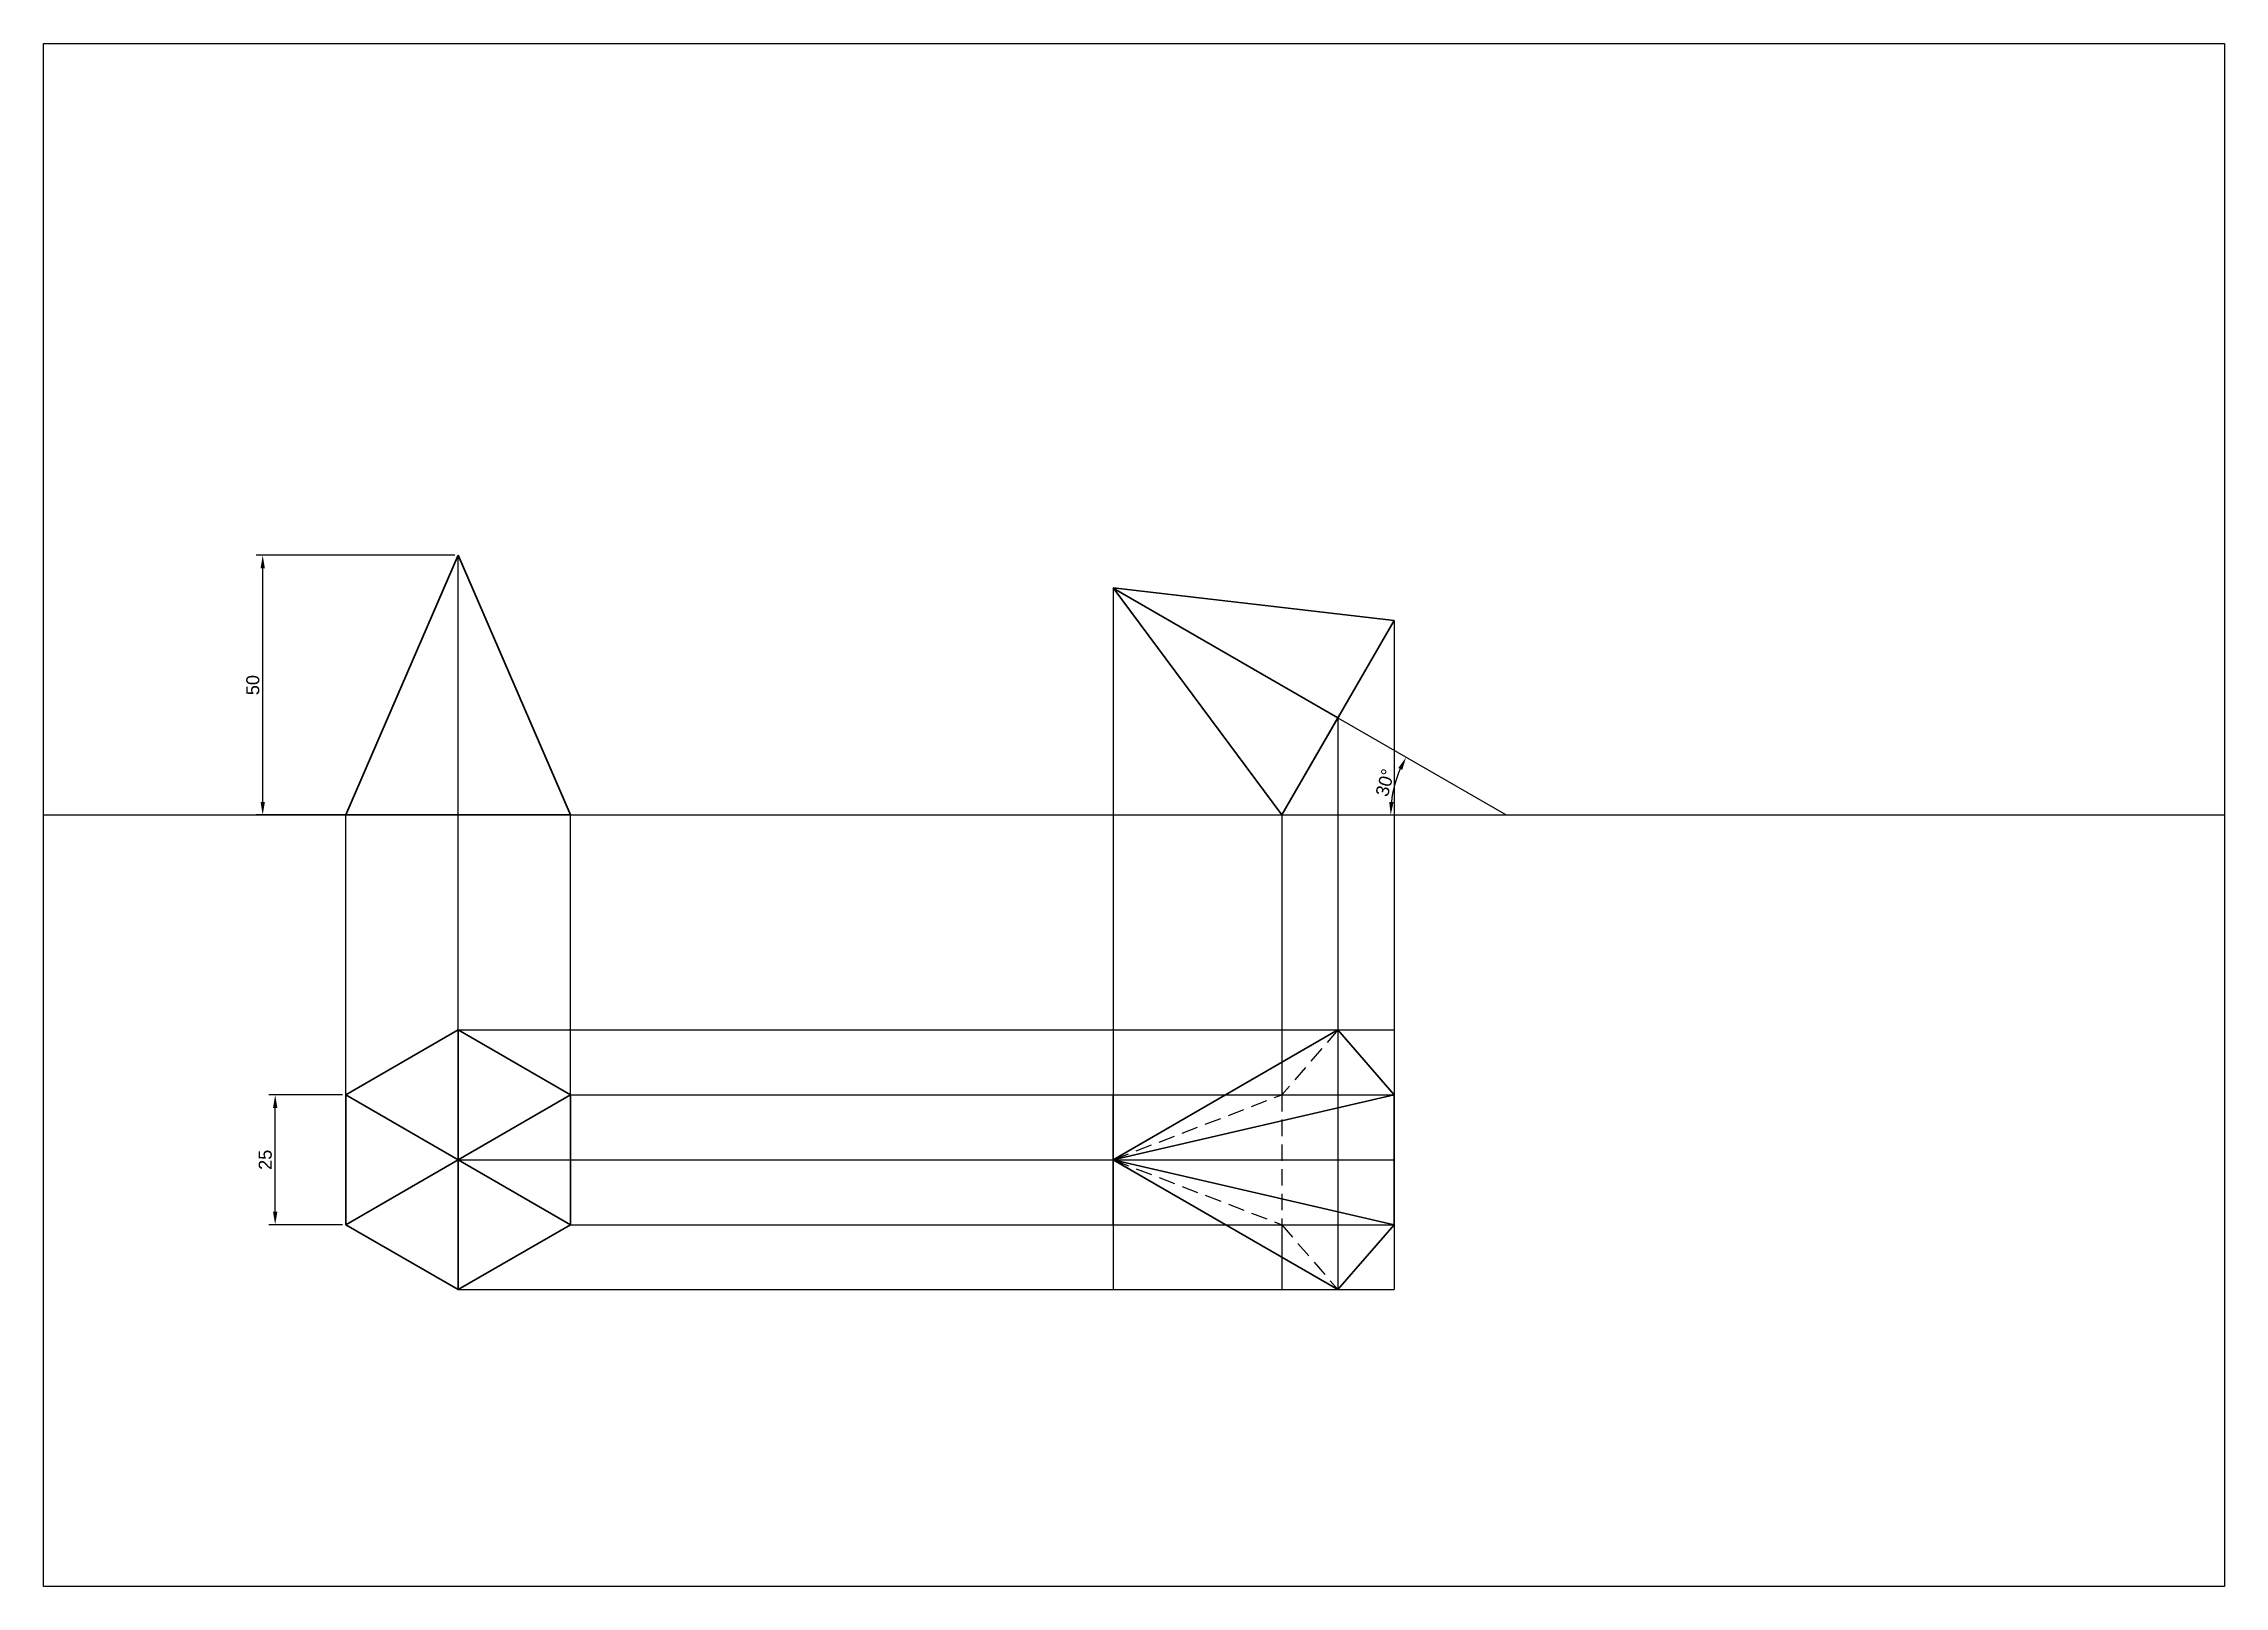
# Model space of a CAD drawing. Header units: millimetres. Extents: x 1912 to 2332, y 2069 to 2366.
import ezdxf

# ---------------------------------------------------------------- set-up
doc = ezdxf.new("R2010")
doc.units = ezdxf.units.MM
doc.linetypes.add('HIDDEN2', pattern=[4.7625, 3.175, -1.5875])
doc.styles.get("Standard").update_dxf_attribs({"font": 'arial.ttf'})
doc.dimstyles.new('ISO-25', dxfattribs={"dimtxt": 2.5, "dimasz": 2.5, "dimexe": 1.25, "dimexo": 0.625, "dimtad": 1, "dimdec": 0, "dimdsep": 46, "dimtxsty": 'Standard', "dimcen": 2.5, "dimadec": 0, "dimazin": 0, "dimtfac": 1, "dimtdec": 0, "dimtmove": 0, "dimatfit": 3, "dimfxl": 1, "dimarcsym": 0})

# ---------------------------------------------------------------- blocks, each defined once
blk = doc.blocks.new('*D2')
at = {"color": 0, "lineweight": -2, "transparency": 16777216}
for p, q in [((1991.3, 2267.56), (1953.04, 2267.56)), ((1954.29, 2220.06), (1954.29, 2265.06)), ((1991.3, 2217.56), (1953.04, 2217.56))]:
    blk.add_line(p, q, dxfattribs=at)
at = {"color": 0, "transparency": 16777216}
for points in [[(1953.88, 2265.06), (1954.71, 2265.06), (1954.29, 2267.56)], [(1953.88, 2220.06), (1954.71, 2220.06), (1954.29, 2217.56)]]:
    blk.add_solid(points, dxfattribs=at)
at = {"layer": 'Defpoints', "color": 0, "transparency": 16777216}
for p in [(1954.29, 2267.56), (1991.92, 2267.56), (1991.92, 2217.56)]:
    blk.add_point(p, dxfattribs=at)
at = {"color": 0, "transparency": 16777216, "insert": (1952.39, 2242.56), "char_height": 2.5, "attachment_point": 5, "rotation": 90}
blk.add_mtext('50', dxfattribs=at)
blk = doc.blocks.new('*D3')
at = {"color": 0, "lineweight": -2, "transparency": 16777216}
for p, q in [((1969.65, 2163.68), (1955.44, 2163.68)), ((1956.69, 2141.18), (1956.69, 2161.18)), ((1969.65, 2138.68), (1955.44, 2138.68))]:
    blk.add_line(p, q, dxfattribs=at)
at = {"color": 0, "transparency": 16777216}
for points in [[(1956.27, 2161.18), (1957.11, 2161.18), (1956.69, 2163.68)], [(1956.27, 2141.18), (1957.11, 2141.18), (1956.69, 2138.68)]]:
    blk.add_solid(points, dxfattribs=at)
at = {"layer": 'Defpoints', "color": 0, "transparency": 16777216}
for p in [(1956.69, 2163.68), (1970.27, 2163.68), (1970.27, 2138.68)]:
    blk.add_point(p, dxfattribs=at)
at = {"color": 0, "transparency": 16777216, "insert": (1954.79, 2151.18), "char_height": 2.5, "attachment_point": 5, "rotation": 90}
blk.add_mtext('25', dxfattribs=at)
blk = doc.blocks.new('*D4')
at = {"color": 0, "lineweight": -2, "transparency": 16777216}
blk.add_arc((2193.74, 2217.56), 22.22, 156.4513, 173.5487, dxfattribs=at)
at = {"color": 0, "transparency": 16777216}
for points in [[(2173, 2226.62), (2173.75, 2226.24), (2174.5, 2228.66)], [(2172.08, 2220.03), (2171.25, 2220.08), (2171.53, 2217.56)]]:
    blk.add_solid(points, dxfattribs=at)
at = {"layer": 'Defpoints', "color": 0, "transparency": 16777216}
for p in [(2161.35, 2236.26), (2172.87, 2225.15), (2122.09, 2217.56), (2193.74, 2217.56), (2332.09, 2217.56)]:
    blk.add_point(p, dxfattribs=at)
at = {"color": 0, "transparency": 16777216, "insert": (2170.45, 2223.8), "char_height": 2.5, "attachment_point": 5, "rotation": 75}
blk.add_mtext('30°', dxfattribs=at)

msp = doc.modelspace()

# ---------------------------------------------------------------- linework, layer by layer
at = {"lineweight": 30}
for p, q in [((1991.92, 2267.56), (1970.27, 2217.56)), ((2013.57, 2217.56), (1991.92, 2267.56)), ((2150.55, 2217.56), (2118.05, 2261.29)), ((2118.05, 2261.29), (2172.17, 2255.01)), ((2161.35, 2236.26), (2118.09, 2261.23)), ((2150.55, 2217.56), (2172.17, 2255.01)), ((2150.55, 2217.56), (2161.35, 2236.26)), ((1970.27, 2217.56), (2013.57, 2217.56)), ((1991.92, 2126.18), (1991.92, 2176.18)), ((2118.05, 2151.18), (2161.36, 2176.18)), ((2172.17, 2163.68), (2161.36, 2176.18)), ((1970.27, 2138.68), (2013.57, 2163.68)), ((2013.57, 2138.68), (1970.27, 2163.68)), ((2118.05, 2151.18), (2172.17, 2163.68)), ((2172.17, 2138.68), (2172.17, 2163.68)), ((2118.05, 2151.18), (2161.36, 2126.18)), ((2118.05, 2151.18), (2172.17, 2138.68)), ((2161.36, 2126.18), (2172.17, 2138.68))]:
    msp.add_line(p, q, dxfattribs=at)
for p, q in [((1991.92, 2217.56), (1991.92, 2267.56)), ((2118.05, 2261.29), (2118.05, 2126.18)), ((2172.17, 2255.01), (2172.17, 2126.18)), ((2150.55, 2217.56), (2161.35, 2236.26)), ((2161.35, 2236.26), (2193.74, 2217.56)), ((2161.36, 2236.28), (2161.36, 2126.18)), ((1912.09, 2217.56), (2122.09, 2217.56)), ((1912.09, 2217.56), (1970.33, 2217.56)), ((1970.27, 2163.68), (1970.27, 2217.56)), ((1991.92, 2176.18), (1991.92, 2217.56)), ((2013.57, 2163.68), (2013.57, 2217.56)), ((2013.57, 2217.56), (2150.55, 2217.56)), ((2122.09, 2217.56), (2332.09, 2217.56)), ((2150.55, 2217.56), (2150.55, 2163.68)), ((1991.92, 2176.18), (2172.17, 2176.18)), ((2013.57, 2163.68), (2013.57, 2138.68)), ((2013.57, 2163.68), (2172.17, 2163.68)), ((2118.05, 2138.68), (2118.05, 2163.68)), ((2172.17, 2138.68), (2172.17, 2163.68)), ((1991.92, 2151.18), (1991.92, 2151.18)), ((1991.92, 2151.18), (2172.17, 2151.18)), ((2013.57, 2138.68), (2172.17, 2138.68)), ((2150.55, 2138.68), (2150.55, 2126.18)), ((1991.92, 2126.18), (2172.17, 2126.18))]:
    msp.add_line(p, q)
at = {"linetype": 'HIDDEN2'}
for p, q in [((2161.36, 2176.18), (2150.55, 2163.68)), ((2118.05, 2151.18), (2150.55, 2163.68)), ((2150.55, 2163.68), (2150.55, 2138.68)), ((2118.05, 2151.18), (2150.55, 2138.68)), ((2150.55, 2138.68), (2161.36, 2126.18))]:
    msp.add_line(p, q, dxfattribs=at)
msp.add_lwpolyline([(1912.09, 2366.06), (2332.09, 2366.06), (2332.09, 2069.06), (1912.09, 2069.06)], close=True)
at = {"lineweight": 30}
msp.add_lwpolyline([(1970.27, 2138.68), (1991.92, 2126.18), (2013.57, 2138.68), (2013.57, 2163.68), (1991.92, 2176.18), (1970.27, 2163.68)], close=True, dxfattribs=at)

# ---------------------------------------------------------------- dimensions: what is measured, and where the dimension line sits
for base, p1, p2, picture, middle in [((1954.29, 2267.56), (1991.92, 2217.56), (1991.92, 2267.56), '*D2', (1952.39, 2242.56)), ((1956.69, 2163.68), (1970.27, 2138.68), (1970.27, 2163.68), '*D3', (1954.79, 2151.18))]:
    dim = msp.add_linear_dim(base=base, p1=p1, p2=p2, angle=90, dimstyle='ISO-25')
    dim.commit()
    dim.dimension.update_dxf_attribs({"geometry": picture, "text_midpoint": middle})
dim = msp.add_angular_dim_2l(base=(2172.87, 2225.15), line1=((2122.09, 2217.56), (2332.09, 2217.56)), line2=((2161.35, 2236.26), (2193.74, 2217.56)), dimstyle='ISO-25')
dim.commit()
dim.dimension.update_dxf_attribs({"geometry": '*D4', "text_midpoint": (2170.45, 2223.8)})

doc.saveas('drawing.dxf')
